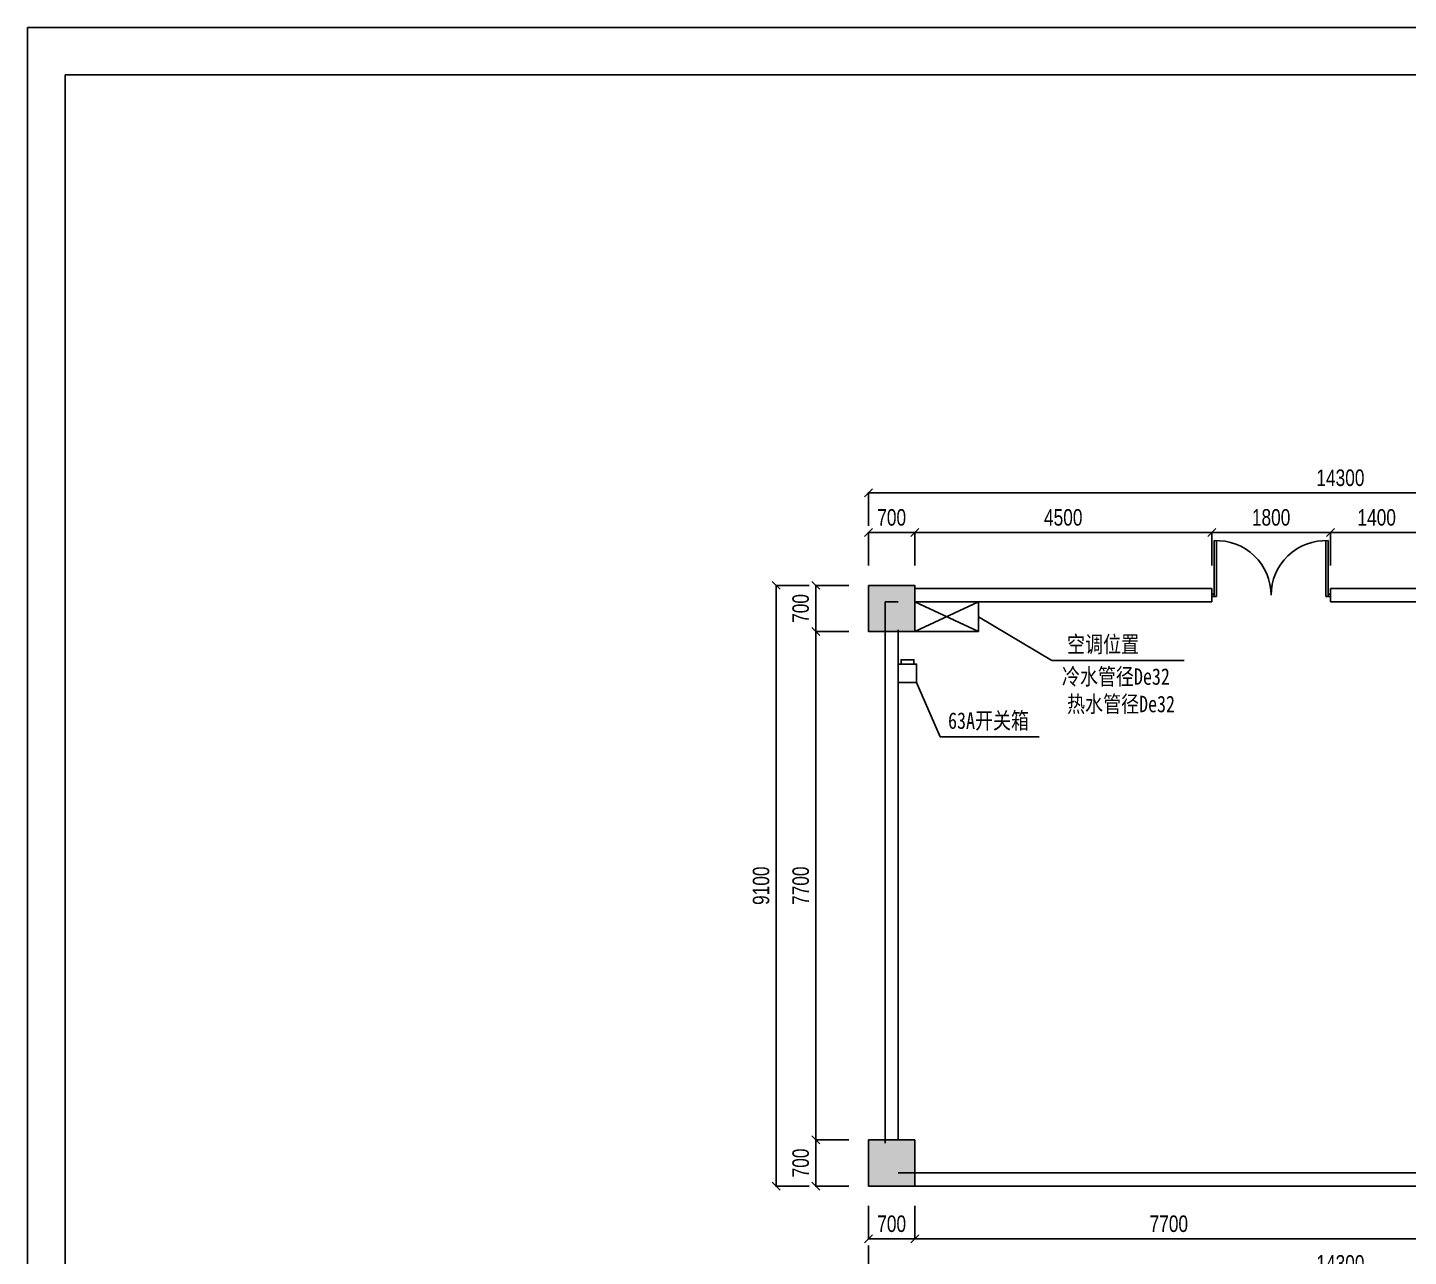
# Model space of a CAD drawing. Extents: x 149707 to 189623, y 2322 to 30549.
# Drawn here: x 149707 to 170630, y 11935 to 30549 of the extents above; entities that cross this region are included whole.
import ezdxf

# ---------------------------------------------------------------- set-up
doc = ezdxf.new("R2010")
doc.units = 0
doc.header["$LTSCALE"] = 1000
doc.layers.get('Defpoints').update_dxf_attribs({"color": 212})
for name, color, linetype in [('0-土建-墙体', 7, 'Continuous'), ('0-土建-窗', 4, 'Continuous'), ('0-土建-门窗', 4, 'Continuous'), ('DIM', 3, 'Continuous'), ('新增油烟管井2014-08-06', 2, 'Continuous')]:
    doc.layers.add(name, color=color, linetype=linetype)
doc.styles.get("Standard").update_dxf_attribs({"font": 'arial.ttf', "width": 0.75})
doc.styles.add('黑体', font='simhei.ttf', dxfattribs={"width": 0.8})
doc.dimstyles.new('DIM-200MM', dxfattribs={"dimtxt": 250, "dimasz": 120, "dimexe": 10, "dimexo": 100, "dimgap": 100, "dimtad": 1, "dimdec": 0, "dimrnd": 5, "dimzin": 1, "dimdsep": 46, "dimtxsty": 'Standard', "dimblk": 'OBLIQUE', "dimcen": 0.5, "dimdle": 1, "dimclrd": 256, "dimclre": 256, "dimclrt": 7, "dimaunit": 1, "dimadec": 0, "dimazin": 0, "dimtfac": 1, "dimtdec": 0, "dimtix": 1, "dimtmove": 2, "dimatfit": 3, "dimfxl": 0, "dimtolj": 1, "dimtzin": 1, "dimarcsym": 0})

# ---------------------------------------------------------------- blocks, each defined once
blk = doc.blocks.new('A-地下室二层墙体$0$DOOR_C01')
for p, q in [((-0.48, 0.46), (-0.48, -0.01)), ((-0.46, -0.01), (-0.46, 0.46)), ((0.46, -0.01), (0.46, 0.46)), ((0.48, 0.46), (0.48, -0.01)), ((-0.5, -0.01), (-0.5, 0.01)), ((-0.5, 0.01), (-0.48, 0.01)), ((0.5, 0.01), (0.48, 0.01)), ((0.5, -0.01), (0.5, 0.01)), ((-0.5, -0.01), (-0.46, -0.01)), ((0.5, -0.01), (0.46, -0.01))]:
    blk.add_line(p, q)
for centre, start, end in [((-0.46, 0), 0, 92.4919), ((0.46, 0), 87.5081, 180)]:
    blk.add_arc(centre, 0.46, start, end)
blk = doc.blocks.new('_Oblique')
at = {"color": 0, "linetype": 'ByBlock', "lineweight": -2}
blk.add_line((-0.5, -0.5), (0.5, 0.5), dxfattribs=at)
blk = doc.blocks.new('*D59')
at = {"layer": 'Defpoints', "color": 0, "transparency": 16777216}
for p in [(162700, 22100), (161650, 21400), (162700, 21400)]:
    blk.add_point(p, dxfattribs=at)
at = {"layer": 'DIM', "lineweight": -2, "transparency": 16777216}
for p, q in [((162150, 22100), (161640, 22100)), ((161650, 22101), (161650, 21399)), ((162150, 21400), (161640, 21400))]:
    blk.add_line(p, q, dxfattribs=at)
at = {"layer": 'DIM', "lineweight": -2, "transparency": 16777216, "xscale": 120, "yscale": 120, "zscale": 120}
for p, rotation in [((161650, 22100), 90), ((161650, 21400), 270)]:
    blk.add_blockref('_Oblique', p, dxfattribs=dict(at, rotation=rotation))
at = {"layer": 'DIM', "color": 7, "transparency": 16777216, "insert": (161422, 21750), "char_height": 250, "attachment_point": 5, "rotation": 90}
blk.add_mtext('\\A1;700', dxfattribs=at)
blk = doc.blocks.new('*D60')
at = {"layer": 'Defpoints', "color": 0, "transparency": 16777216}
for p in [(162700, 21400), (161650, 13700), (162700, 13700)]:
    blk.add_point(p, dxfattribs=at)
at = {"layer": 'DIM', "lineweight": -2, "transparency": 16777216}
for p, q in [((162150, 21400), (161640, 21400)), ((161650, 21401), (161650, 13699)), ((162150, 13700), (161640, 13700))]:
    blk.add_line(p, q, dxfattribs=at)
at = {"layer": 'DIM', "lineweight": -2, "transparency": 16777216, "xscale": 120, "yscale": 120, "zscale": 120}
for p, rotation in [((161650, 21400), 90), ((161650, 13700), 270)]:
    blk.add_blockref('_Oblique', p, dxfattribs=dict(at, rotation=rotation))
at = {"layer": 'DIM', "color": 7, "transparency": 16777216, "insert": (161422, 17550), "char_height": 250, "attachment_point": 5, "rotation": 90}
blk.add_mtext('\\A1;7700', dxfattribs=at)
blk = doc.blocks.new('*D61')
at = {"layer": 'Defpoints', "color": 0, "transparency": 16777216}
for p in [(162450, 13700), (161650, 13000), (162450, 13000)]:
    blk.add_point(p, dxfattribs=at)
at = {"layer": 'DIM', "lineweight": -2, "transparency": 16777216}
for p, q in [((162150, 13700), (161640, 13700)), ((161650, 13701), (161650, 12999)), ((162150, 13000), (161640, 13000))]:
    blk.add_line(p, q, dxfattribs=at)
at = {"layer": 'DIM', "lineweight": -2, "transparency": 16777216, "xscale": 120, "yscale": 120, "zscale": 120}
for p, rotation in [((161650, 13700), 90), ((161650, 13000), 270)]:
    blk.add_blockref('_Oblique', p, dxfattribs=dict(at, rotation=rotation))
at = {"layer": 'DIM', "color": 7, "transparency": 16777216, "insert": (161422, 13350), "char_height": 250, "attachment_point": 5, "rotation": 90}
blk.add_mtext('\\A1;700', dxfattribs=at)
blk = doc.blocks.new('*D62')
at = {"layer": 'Defpoints', "color": 0, "transparency": 16777216}
for p in [(162450, 22100), (161050, 13000), (162450, 13000)]:
    blk.add_point(p, dxfattribs=at)
at = {"layer": 'DIM', "lineweight": -2, "transparency": 16777216}
for p, q in [((161550, 22100), (161040, 22100)), ((161050, 22101), (161050, 12999)), ((161550, 13000), (161040, 13000))]:
    blk.add_line(p, q, dxfattribs=at)
at = {"layer": 'DIM', "lineweight": -2, "transparency": 16777216, "xscale": 120, "yscale": 120, "zscale": 120}
for p, rotation in [((161050, 22100), 90), ((161050, 13000), 270)]:
    blk.add_blockref('_Oblique', p, dxfattribs=dict(at, rotation=rotation))
at = {"layer": 'DIM', "color": 7, "transparency": 16777216, "insert": (160822, 17550), "char_height": 250, "attachment_point": 5, "rotation": 90}
blk.add_mtext('\\A1;9100', dxfattribs=at)
blk = doc.blocks.new('*D63')
at = {"layer": 'Defpoints', "color": 0, "transparency": 16777216}
for p in [(162450, 13000), (163150, 13000), (163150, 12200)]:
    blk.add_point(p, dxfattribs=at)
at = {"layer": 'DIM', "lineweight": -2, "transparency": 16777216}
for p, q in [((162450, 12700), (162450, 12190)), ((163150, 12700), (163150, 12190)), ((162449, 12200), (163151, 12200))]:
    blk.add_line(p, q, dxfattribs=at)
at = {"layer": 'DIM', "lineweight": -2, "transparency": 16777216, "xscale": 120, "yscale": 120, "zscale": 120, "rotation": 180}
blk.add_blockref('_Oblique', (162450, 12200), dxfattribs=at)
at = {"layer": 'DIM', "lineweight": -2, "transparency": 16777216, "xscale": 120, "yscale": 120, "zscale": 120}
blk.add_blockref('_Oblique', (163150, 12200), dxfattribs=at)
at = {"layer": 'DIM', "color": 7, "transparency": 16777216, "insert": (162800, 12428), "char_height": 250, "attachment_point": 5}
blk.add_mtext('\\A1;700', dxfattribs=at)
blk = doc.blocks.new('*D64')
at = {"layer": 'Defpoints', "color": 0, "transparency": 16777216}
for p in [(163150, 13000), (170850, 13000), (170850, 12200)]:
    blk.add_point(p, dxfattribs=at)
at = {"layer": 'DIM', "lineweight": -2, "transparency": 16777216}
for p, q in [((163150, 12700), (163150, 12190)), ((170850, 12700), (170850, 12190)), ((163149, 12200), (170851, 12200))]:
    blk.add_line(p, q, dxfattribs=at)
at = {"layer": 'DIM', "lineweight": -2, "transparency": 16777216, "xscale": 120, "yscale": 120, "zscale": 120, "rotation": 180}
blk.add_blockref('_Oblique', (163150, 12200), dxfattribs=at)
at = {"layer": 'DIM', "lineweight": -2, "transparency": 16777216, "xscale": 120, "yscale": 120, "zscale": 120}
blk.add_blockref('_Oblique', (170850, 12200), dxfattribs=at)
at = {"layer": 'DIM', "color": 7, "transparency": 16777216, "insert": (167000, 12428), "char_height": 250, "attachment_point": 5}
blk.add_mtext('\\A1;7700', dxfattribs=at)
blk = doc.blocks.new('*D74')
at = {"layer": 'Defpoints', "color": 0, "transparency": 16777216}
for p in [(163150, 22900), (162450, 22100), (163150, 22100)]:
    blk.add_point(p, dxfattribs=at)
at = {"layer": 'DIM', "lineweight": -2, "transparency": 16777216}
for p, q in [((162449, 22900), (163151, 22900)), ((162450, 22400), (162450, 22910)), ((163150, 22400), (163150, 22910))]:
    blk.add_line(p, q, dxfattribs=at)
at = {"layer": 'DIM', "lineweight": -2, "transparency": 16777216, "xscale": 120, "yscale": 120, "zscale": 120, "rotation": 180}
blk.add_blockref('_Oblique', (162450, 22900), dxfattribs=at)
at = {"layer": 'DIM', "lineweight": -2, "transparency": 16777216, "xscale": 120, "yscale": 120, "zscale": 120}
blk.add_blockref('_Oblique', (163150, 22900), dxfattribs=at)
at = {"layer": 'DIM', "color": 7, "transparency": 16777216, "insert": (162800, 23128), "char_height": 250, "attachment_point": 5}
blk.add_mtext('\\A1;700', dxfattribs=at)
blk = doc.blocks.new('*D75')
at = {"layer": 'Defpoints', "color": 0, "transparency": 16777216}
for p in [(167650, 22900), (163150, 22050), (167650, 22050)]:
    blk.add_point(p, dxfattribs=at)
at = {"layer": 'DIM', "lineweight": -2, "transparency": 16777216}
for p, q in [((163149, 22900), (167651, 22900)), ((163150, 22400), (163150, 22910)), ((167650, 22400), (167650, 22910))]:
    blk.add_line(p, q, dxfattribs=at)
at = {"layer": 'DIM', "lineweight": -2, "transparency": 16777216, "xscale": 120, "yscale": 120, "zscale": 120, "rotation": 180}
blk.add_blockref('_Oblique', (163150, 22900), dxfattribs=at)
at = {"layer": 'DIM', "lineweight": -2, "transparency": 16777216, "xscale": 120, "yscale": 120, "zscale": 120}
blk.add_blockref('_Oblique', (167650, 22900), dxfattribs=at)
at = {"layer": 'DIM', "color": 7, "transparency": 16777216, "insert": (165400, 23128), "char_height": 250, "attachment_point": 5}
blk.add_mtext('\\A1;4500', dxfattribs=at)
blk = doc.blocks.new('*D76')
at = {"layer": 'Defpoints', "color": 0, "transparency": 16777216}
for p in [(169450, 22900), (167650, 21932), (169450, 21932)]:
    blk.add_point(p, dxfattribs=at)
at = {"layer": 'DIM', "lineweight": -2, "transparency": 16777216}
for p, q in [((167649, 22900), (169451, 22900)), ((167650, 22400), (167650, 22910)), ((169450, 22400), (169450, 22910))]:
    blk.add_line(p, q, dxfattribs=at)
at = {"layer": 'DIM', "lineweight": -2, "transparency": 16777216, "xscale": 120, "yscale": 120, "zscale": 120, "rotation": 180}
blk.add_blockref('_Oblique', (167650, 22900), dxfattribs=at)
at = {"layer": 'DIM', "lineweight": -2, "transparency": 16777216, "xscale": 120, "yscale": 120, "zscale": 120}
blk.add_blockref('_Oblique', (169450, 22900), dxfattribs=at)
at = {"layer": 'DIM', "color": 7, "transparency": 16777216, "insert": (168550, 23128), "char_height": 250, "attachment_point": 5}
blk.add_mtext('\\A1;1800', dxfattribs=at)
blk = doc.blocks.new('*D77')
at = {"layer": 'Defpoints', "color": 0, "transparency": 16777216}
for p in [(170850, 22900), (169450, 21850), (170850, 21850)]:
    blk.add_point(p, dxfattribs=at)
at = {"layer": 'DIM', "lineweight": -2, "transparency": 16777216}
for p, q in [((169449, 22900), (170851, 22900)), ((169450, 22400), (169450, 22910)), ((170850, 22400), (170850, 22910))]:
    blk.add_line(p, q, dxfattribs=at)
at = {"layer": 'DIM', "lineweight": -2, "transparency": 16777216, "xscale": 120, "yscale": 120, "zscale": 120, "rotation": 180}
blk.add_blockref('_Oblique', (169450, 22900), dxfattribs=at)
at = {"layer": 'DIM', "lineweight": -2, "transparency": 16777216, "xscale": 120, "yscale": 120, "zscale": 120}
blk.add_blockref('_Oblique', (170850, 22900), dxfattribs=at)
at = {"layer": 'DIM', "color": 7, "transparency": 16777216, "insert": (170150, 23128), "char_height": 250, "attachment_point": 5}
blk.add_mtext('\\A1;1400', dxfattribs=at)
blk = doc.blocks.new('*D81')
at = {"layer": 'Defpoints', "color": 0, "transparency": 16777216}
for p in [(162450, 23500), (162450, 22050), (176750, 22050)]:
    blk.add_point(p, dxfattribs=at)
at = {"layer": 'DIM', "lineweight": -2, "transparency": 16777216}
for p, q in [((176751, 23500), (162449, 23500)), ((162450, 23000), (162450, 23510)), ((176750, 23000), (176750, 23510))]:
    blk.add_line(p, q, dxfattribs=at)
at = {"layer": 'DIM', "lineweight": -2, "transparency": 16777216, "xscale": 120, "yscale": 120, "zscale": 120, "rotation": 180}
blk.add_blockref('_Oblique', (162450, 23500), dxfattribs=at)
at = {"layer": 'DIM', "lineweight": -2, "transparency": 16777216, "xscale": 120, "yscale": 120, "zscale": 120}
blk.add_blockref('_Oblique', (176750, 23500), dxfattribs=at)
at = {"layer": 'DIM', "color": 7, "transparency": 16777216, "insert": (169600, 23728), "char_height": 250, "attachment_point": 5}
blk.add_mtext('\\A1;14300', dxfattribs=at)
blk = doc.blocks.new('*D91')
at = {"layer": 'Defpoints', "color": 0, "transparency": 16777216}
for p in [(162450, 12400), (176750, 12400), (176750, 11600)]:
    blk.add_point(p, dxfattribs=at)
at = {"layer": 'DIM', "lineweight": -2, "transparency": 16777216}
for p, q in [((162450, 12100), (162450, 11590)), ((176750, 12100), (176750, 11590)), ((162449, 11600), (176751, 11600))]:
    blk.add_line(p, q, dxfattribs=at)
at = {"layer": 'DIM', "lineweight": -2, "transparency": 16777216, "xscale": 120, "yscale": 120, "zscale": 120, "rotation": 180}
blk.add_blockref('_Oblique', (162450, 11600), dxfattribs=at)
at = {"layer": 'DIM', "lineweight": -2, "transparency": 16777216, "xscale": 120, "yscale": 120, "zscale": 120}
blk.add_blockref('_Oblique', (176750, 11600), dxfattribs=at)
at = {"layer": 'DIM', "color": 7, "transparency": 16777216, "insert": (169600, 11828), "char_height": 250, "attachment_point": 5}
blk.add_mtext('\\A1;14300', dxfattribs=at)

msp = doc.modelspace()

# ---------------------------------------------------------------- hatches: boundary and pattern name
for points in [[(162450, 22100), (162450, 21400), (163150, 21400), (163150, 22100)], [(162450, 13700), (162450, 13000), (163150, 13000), (163150, 13700)]]:
    msp.add_hatch(color=8).paths.add_polyline_path(points)

# ---------------------------------------------------------------- linework, layer by layer
msp.add_lwpolyline([(149706.7, 4222.5), (149706.7, 30548.5), (187722.7, 30548.5)])
for points in [[(150276.9, 29835.7), (189053.2, 29835.7), (189053.2, 3034.5), (150276.9, 3034.5)], [(162450, 22100), (162450, 21400), (163150, 21400), (163150, 22100)], [(162450, 22100), (162450, 21400), (163150, 21400), (163150, 22100)], [(162450, 13700), (162450, 13000), (163150, 13000), (163150, 13700)], [(162450, 13700), (162450, 13000), (163150, 13000), (163150, 13700)]]:
    msp.add_lwpolyline(points, close=True)
at = {"layer": '0-土建-墙体'}
for p, q in [((162700, 13650), (162700, 21850)), ((162700, 21850), (162900, 21850)), ((162700, 13650), (162700, 21800)), ((162900, 13700), (162900, 21424.3)), ((162900, 13200), (176550, 13200)), ((162900, 13000), (176750, 13000))]:
    msp.add_line(p, q, dxfattribs=at)
at = {"layer": '0-土建-窗', "color": 4}
for p, q in [((167650, 22050), (163150, 22050)), ((169450, 22050), (170850, 22050)), ((167650, 21850), (163150, 21850)), ((176550, 21850), (169450, 21850))]:
    msp.add_line(p, q, dxfattribs=at)
at = {"layer": '0-土建-窗'}
for p, q in [((167650, 21850), (167650, 22050)), ((169450, 21850), (169450, 22050))]:
    msp.add_line(p, q, dxfattribs=at)
at = {"layer": '新增油烟管井2014-08-06', "color": 4}
for p, q in [((164113.6, 21401.3), (163150, 21850)), ((164113.6, 21850), (163150, 21401.3))]:
    msp.add_line(p, q, dxfattribs=at)
at = {"layer": '新增油烟管井2014-08-06', "color": 0}
for p, q in [((164113.6, 21625.6), (165224.6, 20963.1)), ((165224.6, 20963.1), (167230.7, 20963.1)), ((163178, 20628.7), (163535.2, 19807)), ((163535.2, 19807), (165035.8, 19807))]:
    msp.add_line(p, q, dxfattribs=at)
at = {"layer": '新增油烟管井2014-08-06', "color": 4}
for points in [[(163150, 21850), (164113.6, 21850), (164113.6, 21401.3), (163150, 21401.3)], [(162943.8, 20906.9), (163138.2, 20906.9), (163138.2, 20972), (162943.8, 20972)], [(162899.2, 20907.2), (163178, 20907.2), (163178, 20628.7), (162899.2, 20628.7)]]:
    msp.add_lwpolyline(points, close=True, dxfattribs=at)

# ---------------------------------------------------------------- block references
at = {"layer": '0-土建-门窗', "xscale": -1800.000000000058, "yscale": 1800.000000000033, "zscale": 1800.000000000029, "rotation": 359.9999999914053}
msp.add_blockref('A-地下室二层墙体$0$DOOR_C01', (168550, 21950), dxfattribs=at)

# ---------------------------------------------------------------- texts
at = {"layer": '新增油烟管井2014-08-06', "color": 0, "style": '黑体', "width": 0.8}
for s, p in [('空调位置', (165457.9, 21082.4)), ('冷水管径De32', (165380.3, 20593.6)), ('热水管径De32', (165457.9, 20177.6)), ('63A开关箱', (163654.7, 19926.2))]:
    msp.add_text(s, height=250, dxfattribs=at).set_placement(p)

# ---------------------------------------------------------------- dimensions: what is measured, and where the dimension line sits
at = {"layer": 'DIM'}
for p1, p2, distance, picture, middle in [((176750, 22050), (162450, 22050), -1450, '*D81', (169600, 23727.7)), ((162450, 22100), (163150, 22100), 800, '*D74', (162800, 23127.6)), ((163150, 22050), (167650, 22050), 850, '*D75', (165400, 23127.6)), ((167650, 21932), (169450, 21932), 968, '*D76', (168550, 23127.6)), ((169450, 21850), (170850, 21850), 1050, '*D77', (170150, 23127.6)), ((162450, 22100), (162450, 13000), -1400, '*D62', (160822.4, 17550)), ((162700, 22100), (162700, 21400), -1050, '*D59', (161422.4, 21750)), ((162700, 21400), (162700, 13700), -1050, '*D60', (161422.4, 17550)), ((162450, 13700), (162450, 13000), -800, '*D61', (161422.4, 13350)), ((162450, 13000), (163150, 13000), -800, '*D63', (162800, 12427.6)), ((163150, 13000), (170850, 13000), -800, '*D64', (167000, 12427.6)), ((162450, 12400), (176750, 12400), -800, '*D91', (169600, 11827.7))]:
    dim = msp.add_aligned_dim(p1=p1, p2=p2, distance=distance, dimstyle='DIM-200MM', dxfattribs=at)
    dim.commit()
    dim.dimension.update_dxf_attribs({"geometry": picture, "text_midpoint": middle})

doc.saveas('drawing.dxf')
